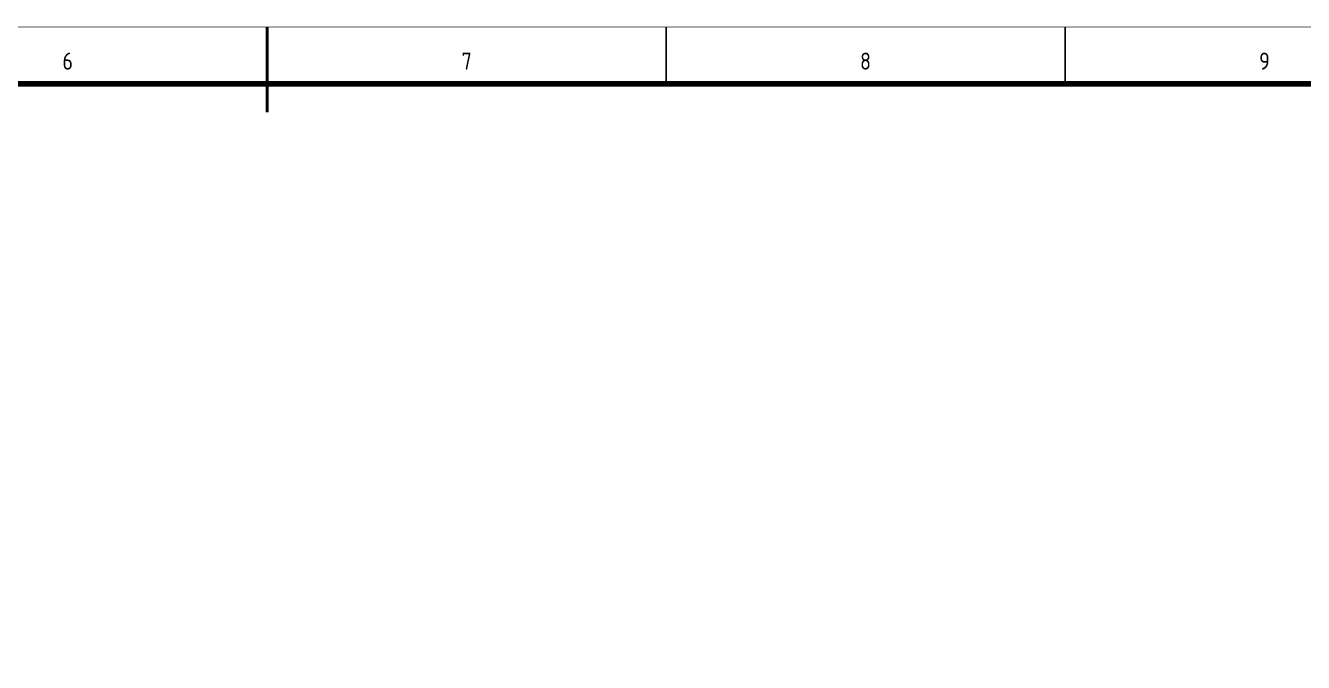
# Model space of a CAD drawing. Extents: x -59142 to 322364, y -122476 to 91021.
# Drawn here: x -20891 to 1559, y -8600 to 2592 of the extents above; entities that cross this region are included whole.
import ezdxf
from ezdxf.enums import TextEntityAlignment as Align

# ---------------------------------------------------------------- set-up
doc = ezdxf.new("R2010")
doc.units = 0
doc.header["$LTSCALE"] = 1000
doc.header["$MEASUREMENT"] = 0
doc.styles.get("Standard").update_dxf_attribs({"font": 'gbenor.shx', "bigfont": 'gbcbig.shx'})
doc.styles.add('TK', font='GEDITXT.SHX', dxfattribs={"width": 0.85, "height": 3.5, "bigfont": 'DXT.SHX'})

# ---------------------------------------------------------------- blocks, each defined once
blk = doc.blocks.new('GEDI_WK_A1')
at = {"color": 3}
for p, q in [((420.5, 584), (420.5, 594)), ((490.58, 584), (490.58, 594)), ((560.67, 584), (560.67, 594))]:
    blk.add_line(p, q, dxfattribs=at)
for points, const_width in [([(0, 0), (841, 0), (841, 594), (0, 594)], 0.1), ([(25, 10), (831, 10), (831, 584), (25, 584)], 1)]:
    blk.add_lwpolyline(points, close=True, dxfattribs=dict(at, const_width=const_width))
at = {"color": 3, "const_width": 0.5}
blk.add_lwpolyline([(420.5, 579), (420.5, 594)], dxfattribs=at)
at = {"color": 3}
for s, p in [('6', (385.46, 588)), ('7', (455.54, 588)), ('8', (525.62, 588)), ('9', (595.71, 588))]:
    blk.add_text(s, height=3, dxfattribs=at).set_placement(p, align=Align.MIDDLE)
blk = doc.blocks.new('A$C67E35CD0')
blk.add_blockref('GEDI_WK_A1', (0, 0))
at = {"style": 'TK', "width": 0.85}
for tag, height, p in [('PROJECTNAME', 4.75, (776, 44)), ('PHASE', 4, (818, 44)), ('DRAWINGNAME', 4.75, (786, 31))]:
    blk.add_attdef(tag, text='', height=height, dxfattribs=at).set_placement(p, align=Align.MIDDLE_CENTER)
for tag, p, height in [('APPROVE', (663, 32.75), 3.5), ('DESIGN', (708, 32.75), 3.5), ('REVIEW1', (663, 25.75), 3.5), ('DRAW', (708, 25.75), 3.5), ('DRAWINGNUMBER', (758, 18.5), 4), ('REVIEW2', (663, 18.75), 3.5), ('PROPORTION', (708, 18.75), 3.5), ('CHECK', (663, 11.75), 3.5), ('DATE', (708, 11.75), 3.5), ('VERSION', (824, 11.75), 3.5)]:
    blk.add_attdef(tag, p, '', height=height, dxfattribs=at)
blk = doc.blocks.new('afefqwer')
at = {"xscale": 100, "yscale": 100, "zscale": 100}
blk.add_blockref('A$C67E35CD0', (-84100, 0), dxfattribs=at)

msp = doc.modelspace()

# ---------------------------------------------------------------- block references
msp.add_blockref('afefqwer', (25403.5, -56832.5))

doc.saveas('drawing.dxf')
